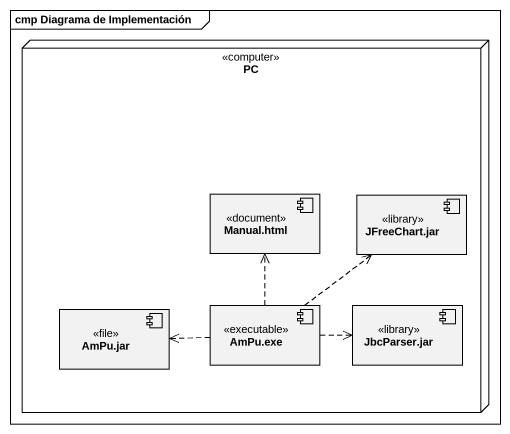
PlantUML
@startuml
mainframe cmp Diagrama de Implementación
node PC <<computer>> {
  component "Manual.html" as Manual_html <<document>>
  component "JFreeChart.jar" as JFreeChart_jar <<library>>
  component "AmPu.exe" as AmPu_exe <<executable>>
  component "JbcParser.jar" as JbcParser_jar <<library>>
  component "AmPu.jar" as AmPu_jar <<file>>
}
AmPu_exe .up.> Manual_html
AmPu_exe .up.> JFreeChart_jar
AmPu_exe .right.> JbcParser_jar
AmPu_exe .left.> AmPu_jar
@enduml
